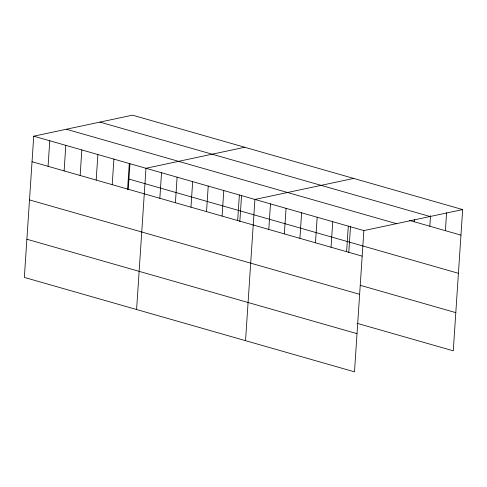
<?xml version="1.0" encoding="UTF-8"?>
<svg xmlns="http://www.w3.org/2000/svg" width="487" height="487" viewBox="0 0 487 487"><rect width="100%" height="100%" fill="white"/><g stroke="black" fill="none" stroke-linecap="round" stroke-linejoin="round"><path stroke-width="0.73" d="M462.65 209.58L132.513 115.169L33.731 136.183L24.35 277.42L354.487 371.831L363.868 230.595L462.65 209.58L453.269 350.817L357.056 323.301M48.067 166.31L49.765 140.767M64.107 170.9L65.8 145.351M80.142 175.484L81.834 149.941M96.176 180.068L97.875 154.525M112.211 184.658L113.909 159.109M127.576 189.48L129.305 163.474M128.245 189.242L129.944 163.699M136.597 309.519L145.978 168.283L244.76 147.269M159.846 198.276L161.544 172.733M175.405 202.732L177.104 177.183M190.971 207.182L192.669 181.633M206.537 211.632L208.229 186.083M222.096 216.082L223.795 190.539M237.662 220.532L239.361 194.989M239.823 221.585L241.552 195.573M245.539 340.675L254.92 199.439L353.702 178.425M268.787 229.438L270.486 203.889M284.353 233.888L286.052 208.339M299.919 238.338L301.611 212.789M315.479 242.788L317.177 217.245M331.044 247.238L332.743 221.695M346.61 251.688L348.302 226.145M348.771 252.741L350.494 226.729M414.26 221.774L414.413 219.521M429.826 226.224L430.526 215.704M445.392 230.68L446.585 212.642M99.914 122.103L430.051 216.514M409.311 220.361L460.952 235.13M66.329 129.25L396.467 223.661M33.731 136.183L363.868 230.595M128.282 178.893L458.419 273.304M32.032 161.727L362.17 256.144M360.301 285.327L455.808 312.642M29.5 199.907L359.637 294.318M26.888 239.239L357.026 333.656"/></g></svg>
